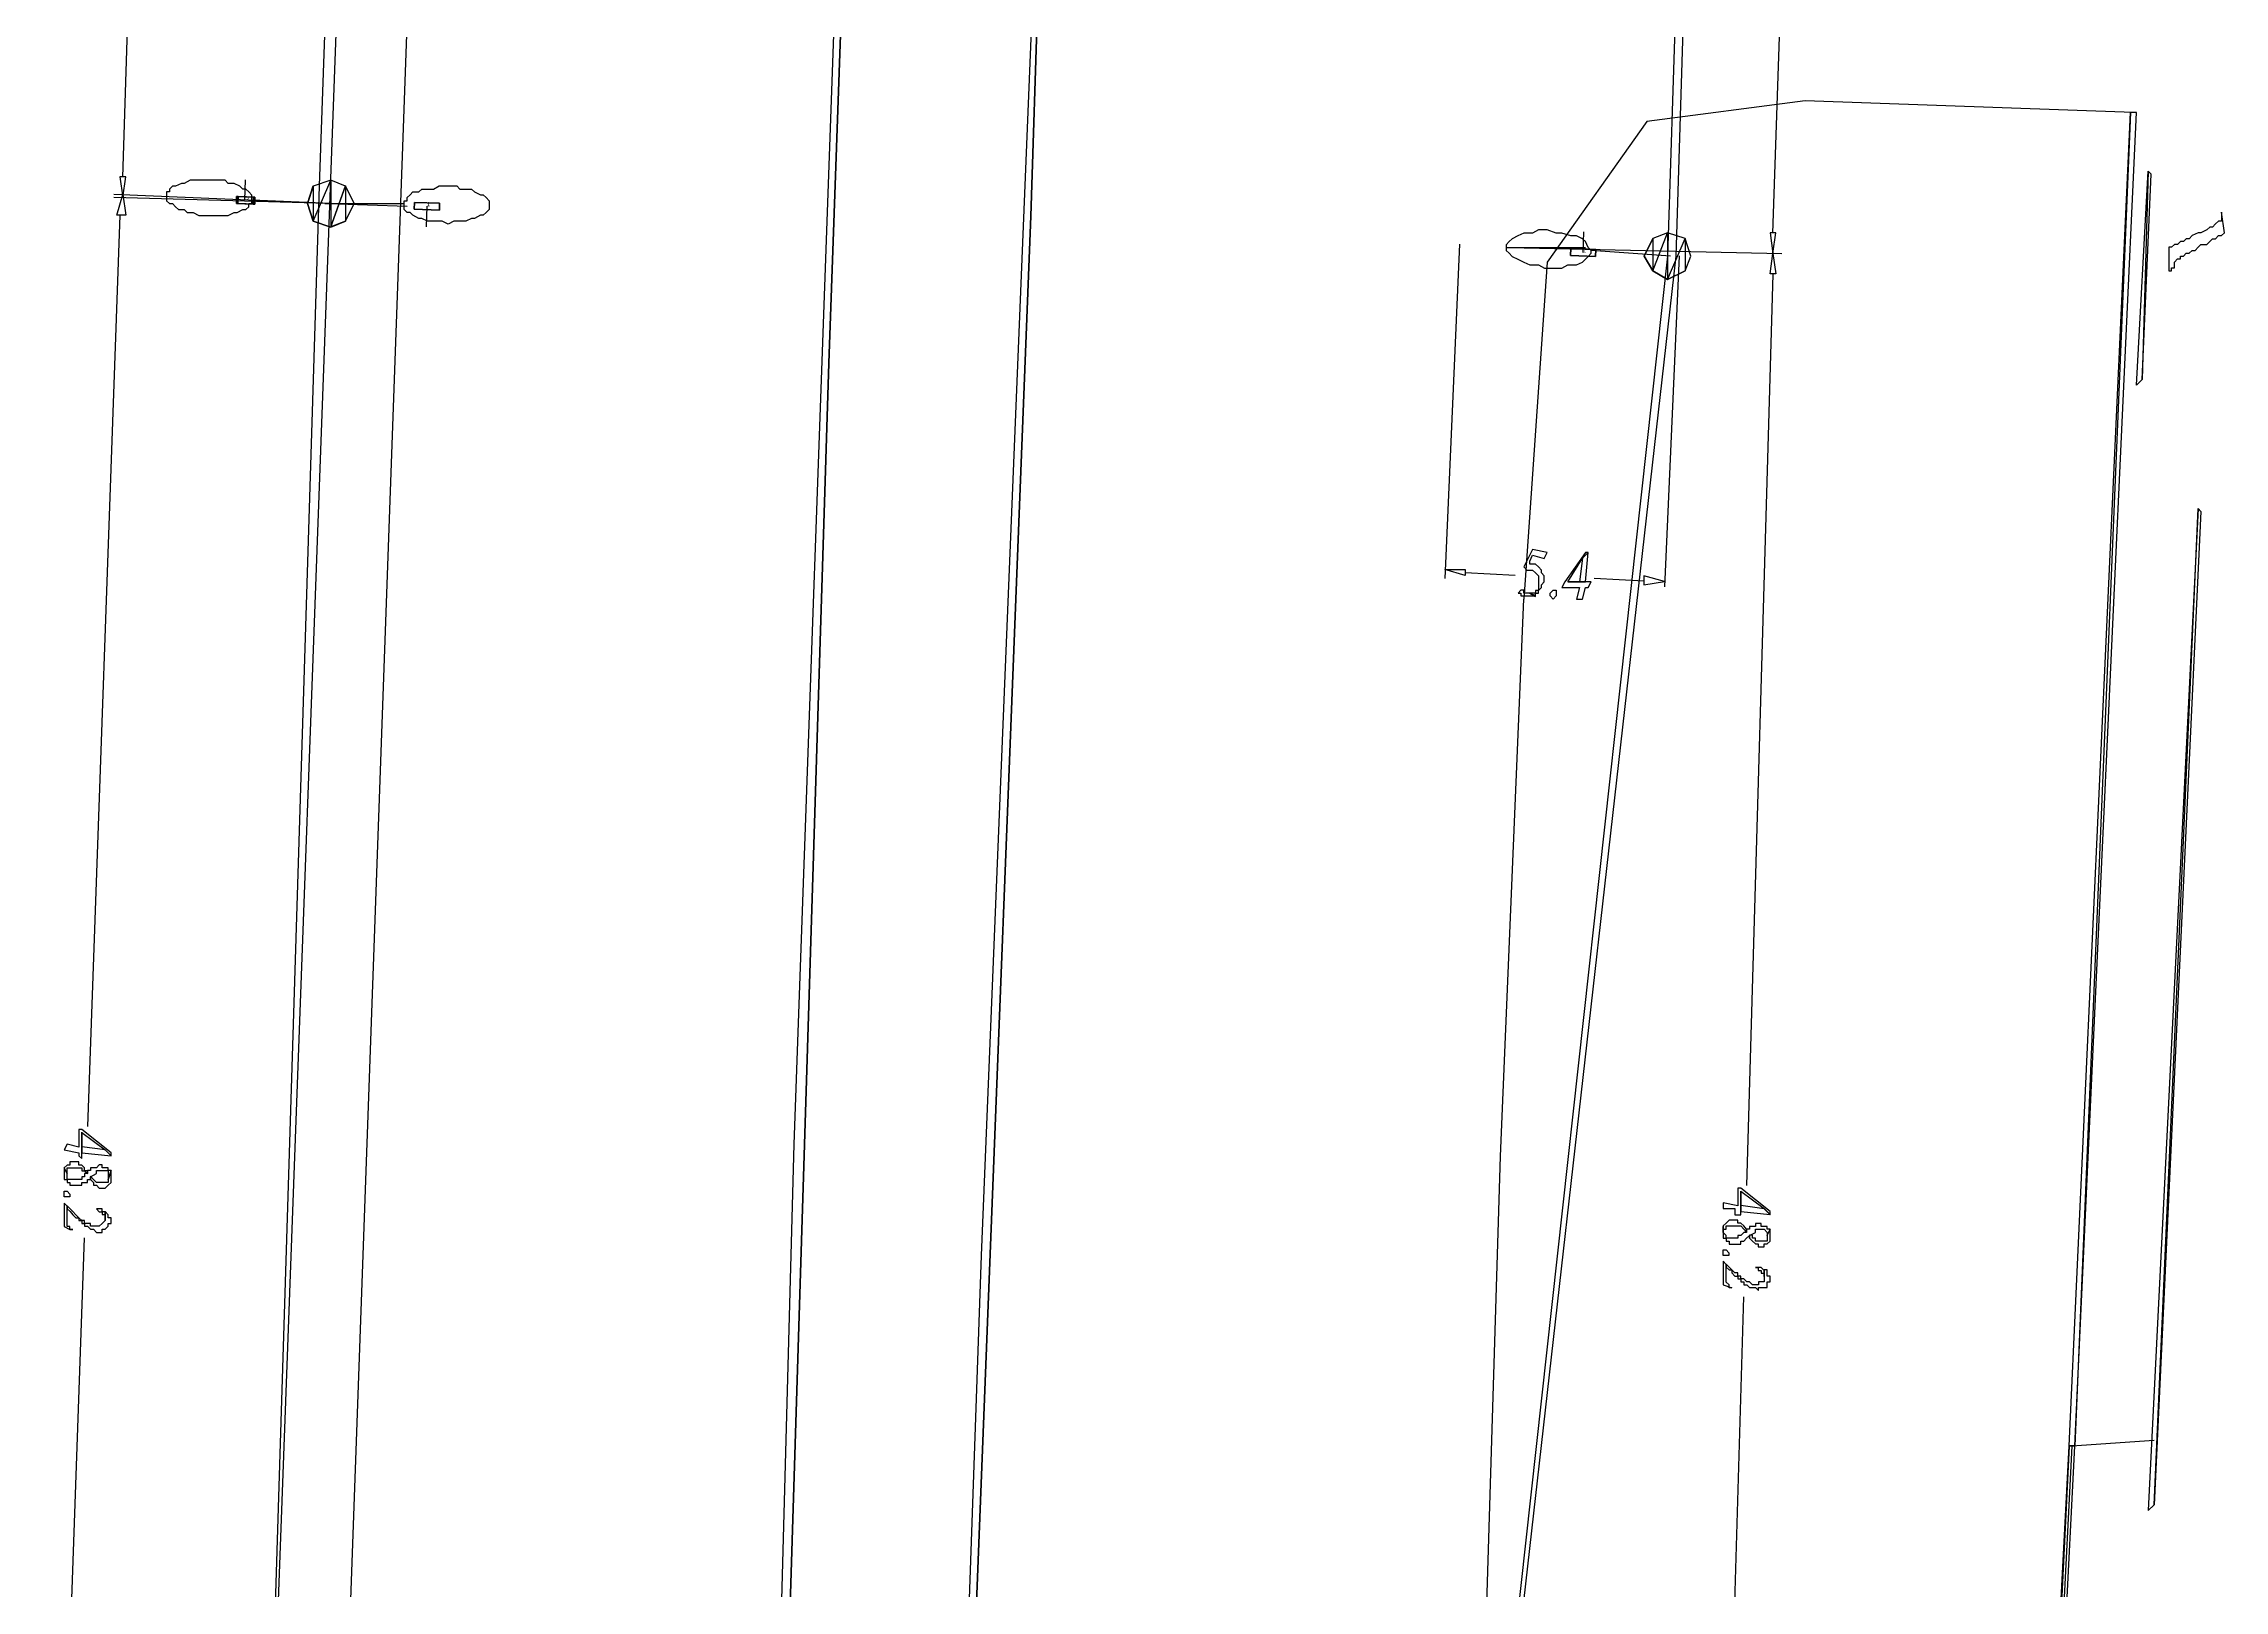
# Model space of a CAD drawing. Extents: x 212106 to 638151, y -1311344 to 1260505.
# Drawn here: x 289176 to 342317, y -56109 to -18412 of the extents above; entities that cross this region are included whole.
import ezdxf

# ---------------------------------------------------------------- set-up
doc = ezdxf.new("R2010")
doc.units = 0
doc.header["$MEASUREMENT"] = 0
for name, color, linetype in [('at_Entity', 7, 'Continuous'), ('DLXLUM01', 3, 'Continuous'), ('DLXLUM02', 6, 'Continuous'), ('DLXLUMEX', 2, 'Continuous'), ('DLXSCENE', 7, 'Continuous')]:
    doc.layers.add(name, color=color, linetype=linetype)

# ---------------------------------------------------------------- blocks, each defined once
blk = doc.blocks.new('*U139')
for p, q in [((-302, 95), (-308, -75)), ((-308, -75), (-302, 95)), ((-302, 95), (-308, -75)), ((-308, -75), (-302, 95)), ((308, 75), (-302, 95)), ((308, 75), (-302, 95)), ((-302, 95), (-302, 95)), ((-302, 95), (308, 75)), ((-302, 95), (-302, 95)), ((-302, 95), (308, 75)), ((302, -95), (308, 75)), ((308, 75), (302, -95)), ((302, -95), (308, 75)), ((308, 75), (302, -95)), ((308, 75), (308, 75)), ((308, 75), (308, 75)), ((-308, -75), (302, -95)), ((-308, -75), (302, -95)), ((302, -95), (-308, -75)), ((-308, -75), (-308, -75)), ((-308, -75), (-308, -75)), ((302, -95), (-308, -75)), ((302, -95), (302, -95)), ((302, -95), (302, -95))]:
    blk.add_line(p, q)
at = {"color": 1}
blk.add_line((0, 0), (-16, -500), dxfattribs=at)
at = {"layer": 'DLXLUMEX', "color": 7}
blk.add_text('1', height=100, dxfattribs=at).set_placement((0, 0))
blk = doc.blocks.new('*U140')
for p, q in [((-241, 93), (-246, -77)), ((-246, -77), (-241, 93)), ((-201, 92), (-241, 93)), ((168, 79), (-241, 93)), ((-241, 93), (-201, 92)), ((-241, 93), (168, 79)), ((-201, 92), (-207, -78)), ((-207, -78), (-201, 92)), ((207, 78), (-201, 92)), ((-201, 92), (207, 78)), ((162, -91), (168, 79)), ((168, 79), (162, -91)), ((207, 78), (168, 79)), ((168, 79), (207, 78)), ((201, -92), (207, 78)), ((207, 78), (201, -92)), ((-207, -78), (-246, -77)), ((-246, -77), (162, -91)), ((-246, -77), (-207, -78)), ((162, -91), (-246, -77)), ((-207, -78), (201, -92)), ((201, -92), (-207, -78)), ((162, -91), (201, -92)), ((201, -92), (162, -91))]:
    blk.add_line(p, q)
at = {"color": 1}
blk.add_line((-39, 1), (-22, 501), dxfattribs=at)
at = {"layer": 'DLXLUMEX', "color": 7}
blk.add_text('2', height=100, dxfattribs=at).set_placement((0, 0))
blk = doc.blocks.new('*U163')
for p, q in [((-301, 97), (-308, -73)), ((-301, 97), (-308, -73)), ((-308, -73), (-301, 97)), ((-308, -73), (-301, 97)), ((308, 73), (-301, 97)), ((-301, 97), (-301, 97)), ((308, 73), (-301, 97)), ((-301, 97), (-301, 97)), ((-301, 97), (308, 73)), ((-301, 97), (308, 73)), ((301, -97), (308, 73)), ((301, -97), (308, 73)), ((308, 73), (301, -97)), ((308, 73), (301, -97)), ((308, 73), (308, 73)), ((308, 73), (308, 73)), ((-308, -73), (301, -97)), ((-308, -73), (301, -97)), ((301, -97), (-308, -73)), ((-308, -73), (-308, -73)), ((-308, -73), (-308, -73)), ((301, -97), (-308, -73)), ((301, -97), (301, -97)), ((301, -97), (301, -97))]:
    blk.add_line(p, q)
at = {"color": 1}
blk.add_line((0, 0), (20, 500), dxfattribs=at)
at = {"layer": 'DLXLUMEX', "color": 7}
blk.add_text('1', height=100, dxfattribs=at).set_placement((0, 0))
blk = doc.blocks.new('*U97')
for p, q in [((-42680, 13036), (-44695, -51212)), ((-44695, -51212), (-42680, 13036)), ((-49620, -54794), (-47381, 8335)), ((-47381, 8335), (-49620, -54794)), ((-60468, -5763), (-62039, -50476)), ((-28969, -52191), (-27540, -5684)), ((-62039, -50476), (-63540, -99049)), ((-44695, -51212), (-46933, -108409)), ((-46933, -108409), (-44695, -51212)), ((-34396, -100112), (-28969, -52191)), ((-51400, -112200), (-49620, -54794)), ((-49620, -54794), (-51400, -112200))]:
    blk.add_line(p, q)

msp = doc.modelspace()

# ---------------------------------------------------------------- linework, layer by layer
at = {"layer": 'at_Entity', "color": 1}
for p, q in [((303390, 174330), (289176, -211448)), ((330246, 22912), (328746, -23590)), ((328746, -23590), (323461, -71522))]:
    msp.add_line(p, q, dxfattribs=at)
at = {"layer": 'at_Entity', "color": 0}
for p, q in [((309961, 24911), (307461, -45232)), ((295176, -97595), (299247, 15690)), ((291104, -21667), (291746, -1094)), ((331316, -23028), (332031, -1666)), ((312032, -47946), (313604, -9310)), ((332103, -19809), (328246, -20313)), ((340103, -20094), (332103, -19809)), ((338532, -52589), (340032, -20088)), ((340032, -20088), (338675, -52589)), ((338675, -52589), (340175, -20088)), ((340032, -20088), (338675, -52589)), ((340175, -20088), (340032, -20088)), ((328246, -20313), (325817, -23738)), ((291176, -21660), (291034, -21660)), ((291034, -21660), (291105, -22164)), ((291105, -22164), (291176, -21660)), ((292746, -21741), (292604, -21817)), ((292889, -21741), (292746, -21741)), ((293032, -21741), (292889, -21741)), ((293175, -21741), (293032, -21741)), ((293317, -21741), (293175, -21741)), ((293461, -21741), (293317, -21741)), ((293603, -21741), (293461, -21741)), ((293675, -21817), (293603, -21741)), ((296175, -21741), (295746, -21884)), ((296175, -21741), (295746, -21884)), ((295746, -22739), (296175, -21741)), ((295746, -22739), (296175, -21741)), ((296175, -21741), (295746, -21884)), ((296175, -21741), (295746, -21884)), ((296175, -21741), (295746, -21884)), ((295746, -22739), (296175, -21741)), ((295746, -22739), (296175, -21741)), ((296175, -21741), (295746, -21884)), ((296532, -21884), (296175, -21741)), ((296532, -21884), (296175, -21741)), ((296175, -21741), (296175, -22882)), ((296175, -21741), (296175, -22882)), ((296532, -21884), (296175, -21741)), ((296532, -21884), (296175, -21741)), ((296532, -21884), (296175, -21741)), ((296175, -21741), (296175, -22882)), ((296175, -21741), (296175, -22882)), ((296532, -21884), (296175, -21741)), ((340174, -26737), (340460, -21520)), ((340174, -26737), (340460, -21520)), ((340460, -21520), (340317, -26595)), ((340460, -21520), (340317, -26595)), ((340460, -21520), (340317, -26595)), ((340460, -21520), (340317, -26595)), ((340317, -26595), (340532, -21596)), ((340317, -26595), (340532, -21596)), ((340532, -21596), (340460, -21520)), ((340532, -21596), (340460, -21520)), ((296103, -22312), (290889, -22165)), ((296104, -22309), (290890, -22091)), ((290962, -22594), (291105, -22091)), ((291105, -22091), (291176, -22594)), ((292247, -22026), (292174, -22026)), ((292174, -22026), (292174, -22102)), ((292174, -22102), (292174, -22169)), ((292174, -22102), (292174, -22102)), ((292174, -22169), (292174, -22245)), ((292174, -22245), (292247, -22312)), ((292318, -21884), (292247, -21960)), ((292247, -21960), (292247, -22026)), ((292247, -22312), (292318, -22312)), ((292389, -21884), (292318, -21884)), ((292318, -22312), (292389, -22388)), ((292532, -21817), (292389, -21884)), ((292604, -21817), (292532, -21817)), ((293818, -21817), (293675, -21817)), ((293961, -21884), (293818, -21817)), ((294032, -21960), (293961, -21884)), ((294103, -21960), (294032, -21960)), ((294175, -22026), (294103, -21960)), ((294247, -22102), (294175, -22026)), ((294175, -22388), (294175, -22312)), ((294175, -22312), (294247, -22312)), ((294247, -22169), (294247, -22102)), ((294247, -22245), (294247, -22169)), ((294247, -22312), (294247, -22245)), ((296176, -22306), (294248, -22230)), ((295603, -22309), (295747, -21881)), ((295603, -22309), (295747, -21881)), ((295746, -21884), (295603, -22312)), ((295746, -21884), (295603, -22312)), ((295746, -21884), (295603, -22312)), ((295746, -21884), (295603, -22312)), ((295747, -22736), (295603, -22309)), ((295747, -22736), (295603, -22309)), ((295603, -22312), (295746, -22739)), ((295603, -22312), (295746, -22739)), ((295603, -22312), (295746, -22739)), ((295603, -22312), (295746, -22739)), ((295746, -21884), (295746, -22739)), ((295746, -21884), (295746, -22739)), ((295747, -21881), (295747, -22736)), ((295747, -21881), (295747, -22736)), ((296032, -22312), (297961, -22312)), ((296105, -22306), (298033, -22373)), ((296175, -22879), (296533, -21881)), ((296175, -22879), (296533, -21881)), ((296175, -22882), (296532, -21884)), ((296175, -22882), (296532, -21884)), ((296747, -22312), (296532, -21884)), ((296747, -22312), (296532, -21884)), ((296747, -22312), (296532, -21884)), ((296747, -22312), (296532, -21884)), ((296532, -22739), (296747, -22312)), ((296532, -22739), (296747, -22312)), ((296532, -22739), (296747, -22312)), ((296532, -22739), (296747, -22312)), ((296746, -22309), (296533, -21881)), ((296533, -21881), (296533, -22736)), ((296533, -21881), (296533, -22736)), ((296746, -22309), (296533, -21881)), ((296533, -21881), (296533, -22736)), ((296533, -21881), (296533, -22736)), ((296533, -22736), (296746, -22309)), ((296533, -22736), (296746, -22309)), ((297960, -22309), (297960, -22242)), ((297960, -22242), (298033, -22242)), ((297960, -22385), (297960, -22309)), ((298033, -22166), (298104, -22100)), ((298033, -22242), (298033, -22166)), ((298104, -22100), (298175, -22024)), ((298175, -22024), (298318, -22024)), ((298318, -22024), (298389, -21957)), ((298389, -21957), (298532, -21957)), ((298532, -21957), (298675, -21957)), ((298675, -21957), (298818, -21881)), ((298818, -21881), (298961, -21881)), ((298961, -21881), (299103, -21881)), ((299103, -21881), (299247, -21881)), ((299247, -21881), (299318, -21957)), ((299318, -21957), (299461, -21957)), ((299461, -21957), (299604, -21957)), ((299604, -21957), (299675, -22024)), ((299675, -22024), (299818, -22100)), ((299818, -22100), (299889, -22100)), ((299889, -22100), (299960, -22166)), ((299960, -22166), (300033, -22242)), ((300033, -22242), (300033, -22309)), ((300033, -22309), (300033, -22385)), ((291033, -22594), (290248, -44803)), ((291176, -22594), (290962, -22594)), ((292389, -22388), (292460, -22454)), ((292460, -22454), (292604, -22454)), ((292604, -22454), (292675, -22530)), ((292675, -22530), (292818, -22530)), ((292818, -22530), (292960, -22597)), ((292960, -22597), (293104, -22597)), ((293104, -22597), (293246, -22597)), ((293246, -22597), (293389, -22597)), ((293389, -22597), (293532, -22597)), ((293532, -22597), (293675, -22597)), ((293675, -22597), (293818, -22530)), ((293818, -22530), (293889, -22530)), ((293889, -22530), (294032, -22454)), ((294032, -22454), (294103, -22454)), ((294103, -22454), (294175, -22388)), ((295746, -22739), (296175, -22882)), ((296175, -22882), (295746, -22739)), ((295746, -22739), (296175, -22882)), ((295746, -22739), (296175, -22882)), ((296175, -22882), (295746, -22739)), ((295746, -22739), (296175, -22882)), ((296533, -22736), (296175, -22879)), ((296533, -22736), (296175, -22879)), ((296175, -22882), (296532, -22739)), ((296175, -22882), (296532, -22739)), ((296175, -22882), (296532, -22739)), ((296175, -22882), (296532, -22739)), ((297960, -22451), (297960, -22385)), ((298033, -22527), (297960, -22451)), ((298104, -22527), (298033, -22527)), ((298175, -22594), (298104, -22527)), ((298318, -22670), (298175, -22594)), ((298389, -22670), (298318, -22670)), ((298532, -22736), (298389, -22670)), ((298675, -22736), (298532, -22736)), ((298818, -22736), (298675, -22736)), ((298890, -22736), (298818, -22736)), ((299032, -22812), (298890, -22736)), ((299175, -22736), (299032, -22812)), ((299318, -22736), (299175, -22736)), ((299461, -22736), (299318, -22736)), ((299604, -22670), (299461, -22736)), ((299675, -22670), (299604, -22670)), ((299818, -22594), (299675, -22670)), ((299889, -22594), (299818, -22594)), ((299960, -22527), (299889, -22594)), ((300033, -22451), (299960, -22527)), ((300033, -22385), (300033, -22451)), ((300033, -22385), (300033, -22385)), ((342102, -22806), (342031, -22882)), ((342174, -22740), (342102, -22806)), ((342102, -22806), (342102, -22806)), ((342246, -22740), (342174, -22740)), ((342174, -22740), (342174, -22740)), ((342317, -23025), (342246, -22521)), ((342246, -22521), (342246, -22521)), ((342246, -22521), (342246, -22597)), ((342246, -22597), (342246, -22664)), ((342246, -22664), (342246, -22740)), ((296175, -22882), (296175, -22882)), ((296175, -22882), (296175, -22882)), ((296175, -22882), (296175, -22882)), ((323675, -23302), (323318, -31445)), ((324889, -23237), (324817, -23313)), ((324817, -23313), (324817, -23379)), ((324817, -23379), (324817, -23455)), ((324817, -23379), (324817, -23379)), ((324817, -23380), (326746, -23380)), ((324888, -23380), (331532, -23527)), ((324960, -23171), (324889, -23237)), ((325103, -23095), (324960, -23171)), ((325245, -23028), (325103, -23095)), ((325460, -23028), (325245, -23028)), ((325602, -22952), (325460, -23028)), ((325817, -22952), (325602, -22952)), ((326032, -23028), (325817, -22952)), ((326174, -23028), (326032, -23028)), ((326389, -23095), (326174, -23028)), ((326531, -23095), (326389, -23095)), ((326674, -23171), (326531, -23095)), ((326746, -23237), (326674, -23171)), ((326817, -23379), (326746, -23237)), ((326889, -23455), (326817, -23379)), ((328175, -23589), (328389, -23162)), ((328175, -23589), (328389, -23162)), ((328388, -23165), (328175, -23592)), ((328388, -23165), (328175, -23592)), ((328388, -23165), (328175, -23592)), ((328388, -23165), (328175, -23592)), ((328746, -23022), (328388, -23165)), ((328746, -23022), (328388, -23165)), ((328388, -23952), (328746, -23022)), ((328388, -23952), (328746, -23022)), ((328746, -23022), (328388, -23165)), ((328746, -23022), (328388, -23165)), ((328746, -23022), (328388, -23165)), ((328388, -23952), (328746, -23022)), ((328388, -23952), (328746, -23022)), ((328746, -23022), (328388, -23165)), ((328388, -23165), (328388, -23952)), ((328388, -23165), (328388, -23952)), ((328389, -23162), (328389, -23950)), ((328389, -23162), (328389, -23950)), ((329174, -23165), (328746, -23022)), ((329174, -23165), (328746, -23022)), ((328746, -23022), (328746, -24161)), ((328746, -23022), (328746, -24161)), ((329174, -23165), (328746, -23022)), ((329174, -23165), (328746, -23022)), ((329174, -23165), (328746, -23022)), ((328746, -23022), (328746, -24161)), ((328746, -23022), (328746, -24161)), ((329174, -23165), (328746, -23022)), ((328746, -24159), (329175, -23162)), ((328746, -24159), (329175, -23162)), ((328746, -24161), (329174, -23165)), ((328746, -24161), (329174, -23165)), ((329317, -23592), (329174, -23165)), ((329317, -23592), (329174, -23165)), ((329317, -23592), (329174, -23165)), ((329317, -23592), (329174, -23165)), ((329317, -23589), (329175, -23162)), ((329175, -23162), (329175, -23950)), ((329175, -23162), (329175, -23950)), ((329317, -23589), (329175, -23162)), ((329175, -23162), (329175, -23950)), ((329175, -23162), (329175, -23950)), ((331388, -23022), (331246, -23022)), ((331246, -23022), (331317, -23525)), ((331317, -23525), (331388, -23022)), ((341031, -23376), (340960, -23376)), ((340960, -23376), (340960, -23946)), ((341103, -23310), (341031, -23376)), ((341174, -23310), (341103, -23310)), ((341103, -23310), (341103, -23310)), ((341246, -23234), (341174, -23310)), ((341317, -23234), (341246, -23234)), ((341388, -23167), (341317, -23234)), ((341460, -23167), (341388, -23167)), ((341531, -23091), (341460, -23167)), ((341674, -23025), (341531, -23091)), ((341603, -23452), (341674, -23376)), ((341745, -23025), (341674, -23025)), ((341674, -23025), (341674, -23025)), ((341674, -23376), (341745, -23310)), ((341889, -22949), (341745, -23025)), ((341745, -23310), (341889, -23310)), ((341960, -22882), (341889, -22949)), ((341889, -23310), (341960, -23234)), ((342031, -22882), (341960, -22882)), ((341960, -23234), (342031, -23167)), ((342031, -23167), (342102, -23167)), ((342102, -23167), (342174, -23091)), ((342174, -23091), (342246, -23091)), ((342246, -23091), (342317, -23025)), ((324817, -23455), (324889, -23522)), ((324888, -23383), (331531, -23525)), ((324889, -23522), (324960, -23598)), ((324960, -23598), (325103, -23664)), ((325103, -23664), (325245, -23740)), ((325245, -23740), (325389, -23807)), ((325817, -23738), (325246, -31948)), ((325389, -23807), (325602, -23807)), ((325602, -23807), (325746, -23883)), ((325746, -23883), (325960, -23883)), ((325960, -23883), (326174, -23883)), ((326174, -23883), (326317, -23807)), ((326317, -23807), (326531, -23807)), ((326531, -23807), (326674, -23740)), ((326674, -23740), (326746, -23664)), ((326746, -23664), (326817, -23598)), ((326817, -23598), (326889, -23522)), ((328817, -23595), (326888, -23453)), ((326889, -23522), (326889, -23455)), ((328389, -23950), (328175, -23589)), ((328389, -23950), (328175, -23589)), ((328175, -23592), (328388, -23952)), ((328175, -23592), (328388, -23952)), ((328175, -23592), (328388, -23952)), ((328175, -23592), (328388, -23952)), ((329032, -23586), (328676, -31654)), ((329174, -23952), (329317, -23592)), ((329174, -23952), (329317, -23592)), ((329174, -23952), (329317, -23592)), ((329174, -23952), (329317, -23592)), ((329175, -23950), (329317, -23589)), ((329175, -23950), (329317, -23589)), ((331246, -24026), (331317, -23523)), ((331317, -23523), (331388, -24026)), ((341031, -23946), (341031, -23879)), ((341031, -23879), (341103, -23879)), ((341103, -23737), (341174, -23661)), ((341103, -23804), (341103, -23737)), ((341103, -23879), (341103, -23804)), ((341174, -23661), (341246, -23661)), ((341246, -23661), (341246, -23595)), ((341246, -23595), (341317, -23595)), ((341246, -23661), (341246, -23661)), ((341317, -23595), (341388, -23519)), ((341388, -23519), (341388, -23519)), ((341388, -23519), (341460, -23519)), ((341460, -23519), (341531, -23452)), ((341531, -23452), (341603, -23452)), ((328388, -23952), (328746, -24161)), ((328746, -24161), (328388, -23952)), ((328388, -23952), (328746, -24161)), ((328388, -23952), (328746, -24161)), ((328746, -24161), (328388, -23952)), ((328388, -23952), (328746, -24161)), ((329175, -23950), (328746, -24159)), ((329175, -23950), (328746, -24159)), ((328746, -24161), (329174, -23952)), ((328746, -24161), (329174, -23952)), ((328746, -24161), (329174, -23952)), ((328746, -24161), (329174, -23952)), ((328746, -24161), (328746, -24161)), ((328746, -24161), (328746, -24161)), ((328746, -24161), (328746, -24161)), ((331317, -24028), (330674, -46238)), ((331388, -24026), (331246, -24026)), ((340960, -23946), (341031, -23946)), ((340317, -26595), (340174, -26737)), ((340317, -26595), (340174, -26737)), ((341674, -29740), (340459, -54164)), ((340602, -54023), (341674, -29740)), ((340602, -54023), (341674, -29740)), ((341674, -29740), (341745, -29815)), ((341745, -29815), (340602, -54023)), ((325459, -30741), (325246, -31166)), ((325816, -30817), (325459, -30741)), ((325745, -30958), (325816, -30817)), ((326745, -30811), (326245, -31529)), ((326674, -30953), (326817, -30811)), ((326817, -30811), (326674, -30953)), ((326817, -30811), (326745, -30811)), ((326745, -31529), (326817, -30811)), ((323818, -31372), (323318, -31230)), ((323318, -31230), (323818, -31230)), ((323818, -31230), (323818, -31372)), ((323819, -31303), (325033, -31369)), ((325246, -31166), (325246, -31166)), ((325246, -31166), (325317, -31242)), ((325317, -31242), (325317, -31242)), ((325317, -31242), (325388, -31242)), ((325388, -31024), (325459, -30883)), ((325388, -31100), (325388, -31024)), ((325459, -31100), (325388, -31100)), ((325388, -31242), (325388, -31242)), ((325388, -31242), (325388, -31242)), ((325388, -31242), (325459, -31242)), ((325459, -30883), (325745, -30958)), ((325531, -31100), (325459, -31100)), ((325459, -31100), (325459, -31100)), ((325459, -31242), (325459, -31242)), ((325459, -31242), (325459, -31242)), ((325459, -31242), (325531, -31308)), ((325603, -31166), (325531, -31100)), ((325531, -31100), (325531, -31100)), ((325531, -31100), (325531, -31100)), ((325531, -31308), (325531, -31308)), ((325531, -31308), (325531, -31308)), ((325531, -31308), (325531, -31308)), ((325531, -31308), (325603, -31383)), ((325674, -31242), (325603, -31166)), ((325603, -31166), (325603, -31166)), ((325603, -31166), (325603, -31166)), ((325603, -31166), (325603, -31166)), ((325674, -31308), (325674, -31242)), ((325674, -31242), (325674, -31242)), ((325674, -31242), (325674, -31242)), ((325745, -31383), (325674, -31308)), ((325674, -31308), (325674, -31308)), ((326317, -31529), (326674, -30953)), ((326674, -30953), (326602, -31529)), ((325175, -31731), (325104, -31806)), ((325104, -31806), (325104, -31806)), ((325104, -31806), (325175, -31806)), ((325175, -31731), (325175, -31731)), ((325175, -31731), (325175, -31731)), ((325247, -31731), (325175, -31731)), ((325175, -31806), (325175, -31872)), ((325175, -31872), (325175, -31872)), ((325175, -31872), (325175, -31872)), ((325175, -31872), (325247, -31872)), ((325247, -31806), (325247, -31731)), ((325247, -31731), (325247, -31731)), ((325247, -31731), (325247, -31731)), ((325319, -31806), (325247, -31806)), ((325247, -31872), (325247, -31872)), ((325247, -31872), (325319, -31872)), ((325389, -31806), (325319, -31806)), ((325319, -31806), (325319, -31806)), ((325319, -31806), (325319, -31806)), ((325319, -31872), (325319, -31872)), ((325319, -31872), (325319, -31872)), ((325319, -31872), (325389, -31872)), ((325459, -31808), (325388, -31808)), ((325388, -31808), (325388, -31808)), ((325388, -31808), (325531, -31884)), ((325533, -31872), (325389, -31806)), ((325389, -31806), (325389, -31806)), ((325389, -31872), (325389, -31872)), ((325389, -31872), (325461, -31872)), ((325531, -31808), (325459, -31808)), ((325459, -31808), (325459, -31808)), ((325459, -31808), (325459, -31808)), ((325461, -31872), (325461, -31872)), ((325461, -31872), (325461, -31872)), ((325461, -31872), (325533, -31872)), ((325603, -31742), (325531, -31742)), ((325531, -31742), (325531, -31742)), ((325531, -31742), (325531, -31808)), ((325531, -31884), (325531, -31808)), ((325531, -31808), (325531, -31808)), ((325531, -31808), (325603, -31808)), ((325603, -31383), (325603, -31383)), ((325603, -31383), (325603, -31383)), ((325603, -31383), (325603, -31459)), ((325603, -31459), (325603, -31459)), ((325603, -31459), (325603, -31459)), ((325603, -31459), (325603, -31525)), ((325603, -31525), (325603, -31525)), ((325603, -31525), (325603, -31601)), ((325603, -31601), (325603, -31601)), ((325603, -31601), (325603, -31667)), ((325603, -31667), (325603, -31667)), ((325603, -31667), (325603, -31742)), ((325603, -31742), (325674, -31667)), ((325603, -31808), (325603, -31742)), ((325603, -31742), (325603, -31742)), ((325603, -31742), (325603, -31742)), ((325674, -31601), (325745, -31525)), ((325674, -31667), (325674, -31601)), ((325674, -31601), (325674, -31601)), ((325674, -31667), (325674, -31667)), ((325674, -31667), (325674, -31667)), ((325674, -31667), (325674, -31667)), ((325745, -31459), (325745, -31383)), ((325745, -31383), (325745, -31383)), ((325745, -31383), (325745, -31383)), ((325745, -31525), (325745, -31459)), ((325745, -31459), (325745, -31459)), ((325745, -31525), (325745, -31525)), ((325890, -31806), (325961, -31731)), ((325890, -31872), (325890, -31806)), ((325890, -31806), (325890, -31806)), ((325890, -31806), (325890, -31806)), ((325890, -31806), (325890, -31806)), ((325961, -31948), (325890, -31872)), ((325890, -31872), (325890, -31872)), ((325890, -31872), (325890, -31872)), ((325890, -31872), (325890, -31872)), ((325961, -31731), (326032, -31731)), ((325961, -31731), (325961, -31731)), ((325961, -31731), (325961, -31731)), ((325961, -31731), (325961, -31731)), ((325961, -31731), (325961, -31731)), ((326032, -31872), (325961, -31948)), ((326032, -31731), (326032, -31806)), ((326032, -31806), (326032, -31806)), ((326032, -31806), (326032, -31806)), ((326032, -31806), (326032, -31872)), ((326032, -31872), (326032, -31872)), ((326032, -31872), (326032, -31872)), ((326032, -31872), (326032, -31872)), ((326032, -31872), (326032, -31872)), ((326245, -31529), (326174, -31671)), ((326174, -31671), (326602, -31671)), ((326745, -31529), (326317, -31529)), ((326602, -31529), (326317, -31529)), ((326317, -31529), (326745, -31529)), ((326602, -31671), (326531, -31954)), ((326674, -31954), (326745, -31671)), ((326889, -31529), (326745, -31529)), ((326745, -31671), (326817, -31671)), ((326817, -31671), (326889, -31529)), ((328175, -31512), (326961, -31445)), ((328174, -31381), (328174, -31599)), ((328674, -31523), (328174, -31381)), ((328174, -31599), (328674, -31523)), ((324674, -45525), (325245, -31952)), ((325961, -31948), (325961, -31948)), ((325961, -31948), (325961, -31948)), ((325961, -31948), (325961, -31948)), ((326531, -31954), (326674, -31954)), ((290105, -44875), (290033, -44875)), ((290033, -44875), (290033, -45306)), ((290819, -45446), (290105, -44875)), ((290105, -45301), (290105, -44945)), ((290105, -44945), (290105, -45441)), ((290105, -45446), (290105, -44950)), ((290105, -44950), (290676, -45371)), ((289748, -45231), (289676, -45371)), ((289676, -45371), (290033, -45446)), ((290033, -45306), (289748, -45231)), ((289889, -45667), (289818, -45667)), ((289818, -45667), (289818, -45742)), ((289961, -45667), (289889, -45667)), ((289889, -45667), (289889, -45667)), ((290033, -45667), (289961, -45667)), ((289961, -45667), (289961, -45667)), ((289961, -45667), (289961, -45667)), ((290033, -45446), (290033, -45521)), ((290033, -45521), (290105, -45586)), ((290033, -45742), (290033, -45667)), ((290676, -45375), (290105, -45301)), ((290105, -45441), (290819, -45516)), ((290105, -45586), (290105, -45446)), ((290676, -45371), (290819, -45521)), ((290819, -45516), (290676, -45375)), ((290819, -45521), (290819, -45446)), ((307461, -45232), (306533, -79371)), ((324174, -62023), (324674, -45525)), ((289747, -45742), (289675, -45807)), ((289675, -45807), (289747, -45957)), ((289747, -45952), (289675, -45811)), ((289675, -45811), (289675, -45811)), ((289675, -45811), (289675, -45811)), ((289675, -45811), (289675, -45877)), ((289675, -45877), (289675, -45877)), ((289675, -45877), (289675, -45952)), ((289675, -45952), (289675, -45952)), ((289675, -45952), (289675, -45952)), ((289675, -45952), (289675, -46027)), ((289675, -46027), (289675, -46027)), ((289675, -46027), (289675, -46027)), ((289675, -46027), (289675, -46092)), ((289675, -46092), (289747, -46092)), ((289818, -45742), (289747, -45742)), ((289747, -45742), (289747, -45742)), ((289747, -45742), (289747, -45742)), ((289747, -45742), (289747, -45742)), ((289747, -45882), (289747, -45807)), ((289747, -45807), (289747, -45807)), ((289747, -45807), (289818, -45807)), ((289747, -45957), (289747, -45882)), ((289747, -45882), (289747, -45882)), ((289747, -45882), (289747, -45882)), ((289747, -46027), (289747, -45952)), ((289747, -45952), (289747, -45952)), ((289747, -45957), (289747, -45957)), ((289747, -46092), (289747, -46027)), ((289747, -46027), (289747, -46027)), ((289747, -46027), (289747, -46027)), ((289818, -46092), (289747, -46092)), ((289747, -46092), (289747, -46167)), ((289747, -46167), (289747, -46167)), ((289747, -46167), (289818, -46167)), ((289818, -45807), (289818, -45807)), ((289818, -45807), (289818, -45807)), ((289818, -45807), (289889, -45807)), ((289889, -46092), (289818, -46092)), ((289818, -46092), (289818, -46092)), ((289818, -46092), (289818, -46092)), ((289818, -46167), (289818, -46167)), ((289818, -46167), (289818, -46232)), ((289818, -46232), (289889, -46232)), ((289889, -45807), (289889, -45807)), ((289889, -45807), (289961, -45807)), ((289961, -46092), (289889, -46092)), ((289889, -46092), (289889, -46092)), ((289889, -46092), (289889, -46092)), ((289889, -46232), (289889, -46232)), ((289889, -46232), (289961, -46232)), ((289961, -45807), (289961, -45807)), ((289961, -45807), (290033, -45807)), ((290032, -46092), (289961, -46092)), ((289961, -46092), (289961, -46092)), ((289961, -46092), (289961, -46092)), ((289961, -46232), (289961, -46232)), ((289961, -46232), (290032, -46232)), ((290105, -46092), (290032, -46092)), ((290032, -46092), (290032, -46092)), ((290032, -46092), (290032, -46092)), ((290032, -46232), (290032, -46232)), ((290032, -46232), (290032, -46232)), ((290032, -46232), (290105, -46232)), ((290104, -45742), (290033, -45742)), ((290033, -45807), (290033, -45807)), ((290033, -45807), (290104, -45807)), ((290176, -45807), (290104, -45742)), ((290104, -45742), (290104, -45742)), ((290104, -45742), (290104, -45742)), ((290104, -45807), (290104, -45807)), ((290104, -45807), (290104, -45882)), ((290104, -45882), (290176, -45882)), ((290176, -46027), (290105, -46027)), ((290105, -46027), (290105, -46027)), ((290105, -46027), (290105, -46092)), ((290105, -46232), (290105, -46167)), ((290105, -46167), (290176, -46167)), ((290105, -46232), (290105, -46232)), ((290176, -45882), (290176, -45807)), ((290176, -45807), (290176, -45807)), ((290176, -45807), (290176, -45807)), ((290247, -45882), (290176, -45882)), ((290176, -45882), (290176, -45882)), ((290176, -45882), (290176, -45882)), ((290176, -45882), (290247, -45957)), ((290247, -45952), (290176, -45952)), ((290176, -45952), (290176, -45952)), ((290176, -45952), (290176, -46027)), ((290176, -46167), (290176, -46167)), ((290176, -46167), (290176, -46167)), ((290176, -46167), (290247, -46167)), ((290319, -45877), (290247, -45877)), ((290247, -45877), (290247, -45877)), ((290247, -45877), (290247, -45952)), ((290247, -45957), (290247, -45882)), ((290247, -46167), (290247, -46092)), ((290247, -46092), (290247, -46092)), ((290247, -46092), (290319, -46092)), ((290390, -45811), (290319, -45811)), ((290319, -45811), (290319, -45877)), ((290319, -45877), (290319, -45877)), ((290319, -46027), (290461, -45952)), ((290391, -46091), (290319, -46017)), ((290319, -46017), (290319, -46091)), ((290319, -46092), (290319, -46027)), ((290319, -46091), (290391, -46166)), ((290319, -46092), (290319, -46092)), ((290319, -46092), (290319, -46092)), ((290461, -45811), (290390, -45811)), ((290390, -45811), (290390, -45811)), ((290390, -45811), (290390, -45811)), ((290462, -46166), (290391, -46091)), ((290391, -46091), (290391, -46091)), ((290391, -46091), (290391, -46091)), ((290391, -46166), (290391, -46166)), ((290391, -46166), (290391, -46166)), ((290391, -46166), (290391, -46232)), ((290391, -46232), (290462, -46232)), ((290533, -45737), (290461, -45811)), ((290461, -45811), (290461, -45811)), ((290461, -45811), (290461, -45811)), ((290461, -45952), (290461, -45877)), ((290461, -45877), (290533, -45877)), ((290461, -45952), (290461, -45952)), ((290533, -46166), (290462, -46166)), ((290462, -46166), (290462, -46166)), ((290462, -46166), (290462, -46166)), ((290462, -46232), (290462, -46232)), ((290462, -46232), (290462, -46232)), ((290462, -46232), (290462, -46232)), ((290462, -46232), (290533, -46307)), ((290604, -45737), (290533, -45737)), ((290533, -45737), (290533, -45737)), ((290533, -45737), (290533, -45737)), ((290533, -45877), (290533, -45877)), ((290533, -45877), (290533, -45877)), ((290533, -45877), (290604, -45877)), ((290605, -46166), (290533, -46166)), ((290533, -46166), (290533, -46166)), ((290604, -45811), (290604, -45737)), ((290675, -45811), (290604, -45811)), ((290604, -45811), (290604, -45811)), ((290604, -45877), (290604, -45877)), ((290604, -45877), (290675, -45877)), ((290676, -46166), (290605, -46166)), ((290605, -46166), (290605, -46166)), ((290605, -46166), (290605, -46166)), ((290747, -45811), (290675, -45811)), ((290675, -45811), (290675, -45811)), ((290675, -45877), (290675, -45877)), ((290675, -45877), (290747, -45877)), ((290747, -46166), (290676, -46166)), ((290676, -46166), (290676, -46166)), ((290676, -46307), (290747, -46232)), ((290747, -45877), (290747, -45811)), ((290819, -45876), (290747, -46091)), ((290818, -45877), (290747, -45877)), ((290747, -45877), (290747, -45877)), ((290747, -45877), (290747, -45877)), ((290747, -45877), (290747, -45952)), ((290747, -46092), (290818, -45877)), ((290747, -45952), (290747, -45952)), ((290747, -45952), (290747, -45952)), ((290747, -45952), (290747, -46027)), ((290747, -46027), (290747, -46027)), ((290747, -46027), (290747, -46092)), ((290747, -46091), (290747, -46091)), ((290747, -46091), (290747, -46091)), ((290747, -46091), (290747, -46091)), ((290747, -46091), (290747, -46166)), ((290747, -46166), (290747, -46166)), ((290747, -46166), (290747, -46166)), ((290747, -46232), (290819, -46166)), ((290747, -46232), (290747, -46232)), ((290747, -46232), (290747, -46232)), ((290747, -46232), (290747, -46232)), ((290819, -45951), (290819, -45876)), ((290819, -46017), (290819, -45951)), ((290819, -45951), (290819, -45951)), ((290819, -46091), (290819, -46017)), ((290819, -46017), (290819, -46017)), ((290819, -46017), (290819, -46017)), ((290819, -46166), (290819, -46091)), ((290819, -46091), (290819, -46091)), ((290819, -46091), (290819, -46091)), ((290819, -46166), (290819, -46166)), ((290819, -46166), (290819, -46166)), ((289747, -46743), (289675, -46668)), ((289675, -46668), (289675, -46668)), ((289675, -46668), (289675, -47238)), ((289676, -46452), (289676, -46377)), ((289676, -46377), (289676, -46377)), ((289676, -46377), (289676, -46377)), ((289676, -46377), (289747, -46377)), ((289676, -46517), (289676, -46452)), ((289676, -46452), (289676, -46452)), ((289676, -46452), (289676, -46452)), ((289747, -46517), (289676, -46517)), ((289676, -46517), (289676, -46517)), ((289676, -46517), (289676, -46517)), ((289676, -46517), (289676, -46517)), ((289747, -46377), (289747, -46377)), ((289747, -46377), (289747, -46377)), ((289747, -46377), (289818, -46452)), ((289818, -46517), (289747, -46517)), ((289747, -46517), (289747, -46517)), ((289747, -46517), (289747, -46517)), ((289819, -46813), (289747, -46738)), ((289747, -46738), (289747, -46813)), ((289747, -46808), (289747, -46743)), ((289747, -46743), (289747, -46743)), ((289747, -46743), (289747, -46743)), ((289818, -46452), (289818, -46517)), ((289818, -46452), (289818, -46452)), ((289818, -46452), (289818, -46452)), ((289818, -46452), (289818, -46452)), ((289818, -46452), (289818, -46452)), ((289818, -46452), (289818, -46452)), ((289818, -46452), (289818, -46452)), ((289818, -46517), (289818, -46517)), ((289818, -46517), (289818, -46517)), ((290533, -46307), (290533, -46307)), ((290533, -46307), (290605, -46307)), ((290605, -46307), (290605, -46307)), ((290605, -46307), (290605, -46307)), ((290605, -46307), (290676, -46307)), ((290676, -46307), (290676, -46307)), ((330460, -46737), (330103, -46662)), ((330103, -46662), (330103, -46803)), ((330532, -46307), (330460, -46307)), ((330460, -46307), (330460, -46737)), ((331246, -46877), (330532, -46307)), ((330532, -46732), (330532, -46377)), ((330532, -46377), (330532, -46873)), ((330532, -46877), (330532, -46382)), ((330532, -46382), (331103, -46803)), ((331103, -46807), (330532, -46732)), ((289675, -47238), (289818, -47313)), ((289747, -47098), (289747, -46808)), ((289747, -46813), (289819, -46878)), ((289747, -47163), (289747, -47098)), ((289747, -47098), (289747, -47098)), ((289747, -47238), (289747, -47163)), ((289747, -47163), (289747, -47163)), ((289747, -47163), (289747, -47163)), ((289818, -47238), (289747, -47238)), ((289818, -47313), (289818, -47238)), ((289818, -47238), (289818, -47238)), ((289890, -46878), (289819, -46813)), ((289819, -46813), (289819, -46813)), ((289819, -46878), (289819, -46878)), ((289819, -46878), (289819, -46878)), ((289819, -46878), (289819, -46878)), ((289819, -46878), (289890, -46953)), ((289961, -46953), (289890, -46878)), ((289890, -46878), (289890, -46878)), ((289890, -46878), (289890, -46878)), ((289890, -46953), (289890, -46953)), ((289890, -46953), (289890, -46953)), ((289890, -46953), (289961, -47028)), ((290033, -47028), (289961, -46953)), ((289961, -46953), (289961, -46953)), ((289961, -46953), (289961, -46953)), ((289961, -47028), (289961, -47028)), ((289961, -47028), (290033, -47028)), ((290104, -47093), (290033, -47028)), ((290033, -47028), (290033, -47028)), ((290033, -47028), (290033, -47028)), ((290033, -47028), (290033, -47028)), ((290033, -47028), (290033, -47093)), ((290033, -47093), (290033, -47093)), ((290033, -47093), (290104, -47093)), ((290176, -47093), (290104, -47093)), ((290104, -47093), (290104, -47093)), ((290104, -47093), (290104, -47093)), ((290104, -47093), (290104, -47168)), ((290104, -47168), (290104, -47168)), ((290104, -47168), (290176, -47168)), ((290176, -47168), (290176, -47093)), ((290176, -47093), (290176, -47093)), ((290247, -47168), (290176, -47168)), ((290176, -47168), (290176, -47233)), ((290176, -47233), (290247, -47233)), ((290318, -47168), (290247, -47168)), ((290247, -47168), (290247, -47168)), ((290247, -47233), (290247, -47233)), ((290247, -47233), (290247, -47233)), ((290247, -47233), (290318, -47308)), ((290318, -47233), (290318, -47168)), ((290390, -47233), (290318, -47233)), ((290461, -47233), (290390, -47233)), ((290390, -47233), (290390, -47233)), ((290390, -47233), (290390, -47233)), ((290390, -47233), (290390, -47233)), ((290533, -47233), (290461, -47233)), ((290461, -47233), (290461, -47233)), ((290533, -46808), (290462, -46808)), ((290462, -46808), (290462, -46808)), ((290462, -46808), (290462, -46808)), ((290462, -46808), (290533, -46883)), ((290604, -46808), (290533, -46808)), ((290533, -46808), (290533, -46808)), ((290533, -46883), (290533, -46883)), ((290533, -46883), (290604, -46883)), ((290604, -47168), (290533, -47233)), ((290533, -47233), (290533, -47233)), ((290604, -46883), (290604, -46808)), ((290676, -46883), (290604, -46883)), ((290604, -46883), (290604, -46883)), ((290604, -46883), (290604, -46948)), ((290604, -46948), (290604, -46948)), ((290604, -46948), (290676, -46948)), ((290675, -47093), (290604, -47168)), ((290604, -47168), (290604, -47168)), ((290604, -47168), (290604, -47168)), ((290604, -47168), (290604, -47168)), ((290747, -46953), (290675, -46878)), ((290675, -46878), (290675, -46878)), ((290675, -46878), (290675, -47093)), ((290675, -47093), (290675, -47093)), ((290675, -47093), (290675, -47093)), ((290675, -47093), (290675, -47093)), ((290675, -47308), (290747, -47233)), ((290676, -47098), (290676, -46883)), ((290676, -46948), (290676, -47023)), ((290676, -47023), (290676, -47023)), ((290676, -47023), (290676, -47098)), ((290747, -47028), (290747, -46953)), ((290747, -46953), (290747, -46953)), ((290747, -46953), (290747, -46953)), ((290818, -47028), (290747, -47028)), ((290747, -47028), (290747, -47028)), ((290747, -47233), (290747, -47168)), ((290747, -47168), (290818, -47168)), ((290747, -47233), (290747, -47233)), ((290747, -47233), (290747, -47233)), ((290818, -47093), (290818, -47028)), ((290818, -47093), (290818, -47093)), ((290818, -47168), (290818, -47093)), ((290818, -47168), (290818, -47168)), ((330103, -46803), (330389, -46803)), ((330175, -47162), (330103, -47227)), ((330103, -47227), (330103, -47377)), ((330103, -47384), (330103, -47243)), ((330103, -47243), (330103, -47243)), ((330103, -47243), (330103, -47243)), ((330103, -47243), (330103, -47309)), ((330246, -47087), (330175, -47162)), ((330175, -47162), (330175, -47162)), ((330175, -47162), (330175, -47162)), ((330175, -47162), (330175, -47162)), ((330175, -47302), (330175, -47227)), ((330175, -47227), (330175, -47227)), ((330175, -47227), (330246, -47227)), ((330318, -47087), (330246, -47087)), ((330246, -47087), (330246, -47087)), ((330246, -47227), (330246, -47227)), ((330246, -47227), (330246, -47227)), ((330246, -47227), (330318, -47227)), ((330389, -47087), (330318, -47087)), ((330318, -47087), (330318, -47087)), ((330318, -47087), (330318, -47087)), ((330318, -47227), (330318, -47227)), ((330318, -47227), (330389, -47227)), ((330389, -46803), (330389, -46952)), ((330389, -46952), (330532, -46952)), ((330461, -47087), (330389, -47087)), ((330389, -47087), (330389, -47087)), ((330389, -47227), (330389, -47227)), ((330389, -47227), (330461, -47227)), ((330461, -47162), (330461, -47087)), ((330532, -47162), (330461, -47162)), ((330461, -47227), (330461, -47227)), ((330461, -47227), (330461, -47227)), ((330461, -47227), (330532, -47227)), ((330532, -46873), (331246, -46947)), ((330532, -46952), (330532, -46877)), ((330603, -47227), (330532, -47162)), ((330532, -47162), (330532, -47162)), ((330532, -47162), (330532, -47162)), ((330532, -47162), (330532, -47162)), ((330532, -47227), (330532, -47227)), ((330532, -47227), (330603, -47302)), ((330675, -47302), (330603, -47227)), ((330603, -47227), (330603, -47227)), ((330603, -47227), (330603, -47227)), ((330817, -47243), (330746, -47243)), ((330746, -47243), (330746, -47309)), ((330888, -47243), (330817, -47243)), ((330817, -47243), (330817, -47243)), ((330817, -47243), (330817, -47243)), ((330817, -47243), (330817, -47243)), ((330960, -47169), (330888, -47169)), ((330888, -47169), (330888, -47169)), ((330888, -47169), (330888, -47243)), ((331031, -47169), (330960, -47169)), ((330960, -47169), (330960, -47169)), ((330960, -47169), (330960, -47169)), ((331031, -47243), (331031, -47169)), ((331103, -47243), (331031, -47243)), ((331103, -46803), (331246, -46952)), ((331246, -46947), (331103, -46807)), ((331174, -47243), (331103, -47243)), ((331103, -47243), (331103, -47243)), ((331174, -47309), (331174, -47243)), ((331174, -47243), (331174, -47243)), ((331246, -46952), (331246, -46877)), ((289390, -69729), (290176, -47520)), ((289818, -47313), (289890, -47313)), ((289890, -47313), (289818, -47313)), ((289818, -47313), (289818, -47313)), ((290318, -47308), (290318, -47308)), ((290318, -47308), (290318, -47308)), ((290318, -47308), (290390, -47308)), ((290390, -47308), (290390, -47308)), ((290390, -47308), (290390, -47308)), ((290390, -47308), (290461, -47383)), ((290461, -47383), (290461, -47383)), ((290461, -47383), (290461, -47383)), ((290461, -47383), (290533, -47383)), ((290533, -47383), (290533, -47383)), ((290533, -47383), (290604, -47383)), ((290604, -47383), (290604, -47308)), ((290604, -47308), (290675, -47308)), ((290675, -47308), (290675, -47308)), ((290675, -47308), (290675, -47308)), ((290675, -47308), (290675, -47308)), ((330102, -47884), (330102, -47809)), ((330102, -47809), (330102, -47809)), ((330102, -47809), (330102, -47809)), ((330102, -47809), (330174, -47809)), ((330103, -47377), (330103, -47302)), ((330103, -47302), (330175, -47302)), ((330103, -47309), (330103, -47309)), ((330103, -47309), (330103, -47384)), ((330103, -47377), (330103, -47377)), ((330174, -47458), (330103, -47384)), ((330103, -47384), (330103, -47384)), ((330103, -47384), (330103, -47384)), ((330103, -47384), (330103, -47384)), ((330103, -47384), (330103, -47458)), ((330103, -47458), (330103, -47458)), ((330103, -47458), (330103, -47458)), ((330103, -47458), (330103, -47524)), ((330103, -47524), (330174, -47524)), ((330174, -47524), (330174, -47458)), ((330174, -47458), (330174, -47458)), ((330174, -47458), (330174, -47458)), ((330246, -47524), (330174, -47524)), ((330174, -47524), (330174, -47524)), ((330174, -47524), (330174, -47524)), ((330174, -47524), (330174, -47599)), ((330174, -47599), (330246, -47599)), ((330174, -47809), (330174, -47809)), ((330174, -47809), (330174, -47809)), ((330174, -47809), (330245, -47884)), ((330175, -47302), (330175, -47302)), ((330317, -47524), (330246, -47524)), ((330246, -47524), (330246, -47524)), ((330246, -47599), (330246, -47599)), ((330246, -47599), (330246, -47673)), ((330246, -47673), (330317, -47673)), ((330388, -47524), (330317, -47524)), ((330317, -47524), (330317, -47524)), ((330317, -47524), (330317, -47524)), ((330317, -47673), (330317, -47673)), ((330317, -47673), (330388, -47673)), ((330460, -47524), (330388, -47524)), ((330388, -47524), (330388, -47524)), ((330388, -47524), (330388, -47524)), ((330388, -47673), (330388, -47673)), ((330388, -47673), (330388, -47673)), ((330388, -47673), (330460, -47673)), ((330531, -47458), (330460, -47458)), ((330460, -47458), (330460, -47524)), ((330460, -47524), (330460, -47524)), ((330460, -47524), (330460, -47524)), ((330460, -47673), (330460, -47673)), ((330460, -47673), (330531, -47673)), ((330603, -47384), (330531, -47458)), ((330531, -47458), (330531, -47458)), ((330531, -47458), (330531, -47458)), ((330531, -47673), (330531, -47599)), ((330531, -47599), (330531, -47599)), ((330531, -47599), (330603, -47599)), ((330603, -47302), (330603, -47302)), ((330603, -47302), (330603, -47302)), ((330603, -47302), (330675, -47377)), ((330674, -47384), (330603, -47384)), ((330603, -47384), (330603, -47384)), ((330603, -47599), (330674, -47524)), ((330603, -47599), (330603, -47599)), ((330603, -47599), (330603, -47599)), ((330746, -47309), (330674, -47309)), ((330674, -47309), (330674, -47309)), ((330674, -47309), (330674, -47309)), ((330674, -47309), (330674, -47384)), ((330674, -47524), (330746, -47458)), ((330674, -47524), (330674, -47524)), ((330674, -47524), (330674, -47524)), ((330675, -47377), (330675, -47302)), ((330817, -47449), (330745, -47449)), ((330745, -47449), (330745, -47523)), ((330745, -47523), (330745, -47523)), ((330745, -47523), (330817, -47598)), ((330746, -47458), (330888, -47384)), ((330746, -47458), (330746, -47458)), ((330746, -47458), (330746, -47524)), ((330746, -47524), (330746, -47458)), ((330817, -47523), (330817, -47449)), ((330888, -47523), (330817, -47523)), ((330817, -47523), (330817, -47523)), ((330817, -47598), (330817, -47598)), ((330817, -47598), (330817, -47598)), ((330817, -47598), (330888, -47663)), ((330888, -47384), (330888, -47309)), ((330888, -47309), (330960, -47309)), ((330888, -47384), (330888, -47384)), ((330888, -47598), (330888, -47523)), ((330959, -47598), (330888, -47598)), ((330888, -47598), (330888, -47598)), ((330888, -47663), (330888, -47663)), ((330888, -47663), (330888, -47663)), ((330888, -47663), (330888, -47663)), ((330888, -47663), (330959, -47663)), ((331031, -47598), (330959, -47598)), ((330959, -47598), (330959, -47598)), ((330959, -47598), (330959, -47598)), ((330959, -47663), (330959, -47738)), ((330959, -47738), (331031, -47738)), ((330960, -47309), (330960, -47309)), ((330960, -47309), (330960, -47309)), ((330960, -47309), (331031, -47309)), ((331031, -47309), (331031, -47309)), ((331031, -47309), (331103, -47309)), ((331102, -47598), (331031, -47598)), ((331031, -47598), (331031, -47598)), ((331031, -47738), (331031, -47738)), ((331031, -47738), (331031, -47738)), ((331031, -47738), (331102, -47738)), ((331174, -47598), (331102, -47598)), ((331102, -47598), (331102, -47598)), ((331102, -47738), (331102, -47663)), ((331102, -47663), (331174, -47663)), ((331103, -47309), (331103, -47309)), ((331103, -47309), (331103, -47309)), ((331103, -47309), (331174, -47384)), ((331245, -47308), (331174, -47449)), ((331246, -47309), (331174, -47309)), ((331174, -47309), (331174, -47309)), ((331174, -47458), (331246, -47309)), ((331174, -47384), (331174, -47384)), ((331174, -47384), (331174, -47384)), ((331174, -47384), (331174, -47458)), ((331174, -47449), (331174, -47523)), ((331174, -47458), (331174, -47458)), ((331174, -47458), (331174, -47458)), ((331174, -47523), (331174, -47523)), ((331174, -47523), (331174, -47523)), ((331174, -47523), (331174, -47598)), ((331174, -47598), (331174, -47598)), ((331174, -47598), (331174, -47598)), ((331174, -47663), (331245, -47598)), ((331174, -47663), (331174, -47663)), ((331174, -47663), (331174, -47663)), ((331174, -47663), (331174, -47663)), ((331245, -47383), (331245, -47308)), ((331245, -47449), (331245, -47383)), ((331245, -47383), (331245, -47383)), ((331245, -47383), (331245, -47383)), ((331245, -47449), (331245, -47449)), ((331245, -47523), (331245, -47449)), ((331245, -47598), (331245, -47523)), ((331245, -47523), (331245, -47523)), ((331245, -47598), (331245, -47598)), ((331245, -47598), (331245, -47598)), ((310319, -96517), (312032, -47946)), ((330102, -47949), (330102, -47884)), ((330102, -47884), (330102, -47884)), ((330102, -47884), (330102, -47884)), ((330174, -47949), (330102, -47949)), ((330102, -47949), (330102, -47949)), ((330102, -47949), (330102, -47949)), ((330102, -47949), (330102, -47949)), ((330175, -48163), (330103, -48088)), ((330103, -48088), (330103, -48088)), ((330103, -48088), (330103, -48658)), ((330245, -47949), (330174, -47949)), ((330174, -47949), (330174, -47949)), ((330174, -47949), (330174, -47949)), ((330247, -48233), (330175, -48158)), ((330175, -48158), (330175, -48233)), ((330175, -48229), (330175, -48163)), ((330175, -48163), (330175, -48163)), ((330175, -48163), (330175, -48163)), ((330175, -48518), (330175, -48229)), ((330175, -48233), (330247, -48298)), ((330245, -47884), (330245, -47949)), ((330245, -47884), (330245, -47884)), ((330245, -47884), (330245, -47884)), ((330245, -47884), (330245, -47884)), ((330245, -47884), (330245, -47884)), ((330245, -47884), (330245, -47884)), ((330245, -47884), (330245, -47884)), ((330245, -47949), (330245, -47949)), ((330245, -47949), (330245, -47949)), ((330318, -48298), (330247, -48233)), ((330247, -48233), (330247, -48233)), ((330247, -48298), (330247, -48298)), ((330247, -48298), (330247, -48298)), ((330247, -48298), (330247, -48298)), ((330247, -48298), (330318, -48298)), ((330390, -48373), (330318, -48298)), ((330318, -48298), (330318, -48298)), ((330318, -48298), (330318, -48298)), ((330318, -48298), (330318, -48373)), ((330960, -48240), (330888, -48240)), ((330888, -48240), (330888, -48240)), ((330888, -48240), (330888, -48240)), ((330888, -48240), (330960, -48240)), ((331031, -48240), (330960, -48240)), ((330960, -48240), (330960, -48240)), ((330960, -48240), (330960, -48314)), ((330960, -48314), (331031, -48314)), ((331103, -48314), (331031, -48240)), ((331031, -48240), (331031, -48240)), ((331031, -48314), (331031, -48314)), ((331031, -48314), (331031, -48380)), ((331175, -48298), (331103, -48298)), ((331103, -48298), (331103, -48298)), ((331103, -48298), (331103, -48448)), ((331103, -48455), (331103, -48314)), ((331175, -48373), (331175, -48298)), ((330103, -48658), (330318, -48733)), ((330175, -48593), (330175, -48518)), ((330175, -48518), (330175, -48518)), ((330246, -48658), (330175, -48593)), ((330175, -48593), (330175, -48593)), ((330175, -48593), (330175, -48593)), ((330246, -48733), (330246, -48658)), ((330246, -48658), (330246, -48658)), ((330246, -48658), (330246, -48658)), ((330318, -48733), (330246, -48733)), ((330246, -48733), (330246, -48733)), ((330318, -48373), (330318, -48373)), ((330318, -48373), (330390, -48448)), ((330461, -48373), (330390, -48373)), ((330390, -48373), (330390, -48373)), ((330390, -48373), (330390, -48373)), ((330390, -48448), (330390, -48448)), ((330390, -48448), (330461, -48448)), ((330461, -48448), (330461, -48373)), ((330533, -48448), (330461, -48448)), ((330461, -48448), (330461, -48448)), ((330461, -48448), (330461, -48448)), ((330461, -48448), (330461, -48513)), ((330461, -48513), (330461, -48513)), ((330461, -48513), (330533, -48513)), ((330533, -48513), (330533, -48448)), ((330604, -48513), (330533, -48513)), ((330533, -48513), (330533, -48513)), ((330533, -48513), (330533, -48588)), ((330533, -48588), (330533, -48588)), ((330533, -48588), (330604, -48588)), ((330676, -48588), (330604, -48513)), ((330604, -48513), (330604, -48513)), ((330604, -48588), (330604, -48663)), ((330604, -48663), (330676, -48663)), ((330747, -48588), (330676, -48588)), ((330676, -48588), (330676, -48588)), ((330676, -48588), (330676, -48588)), ((330676, -48663), (330676, -48663)), ((330676, -48663), (330676, -48663)), ((330676, -48663), (330747, -48728)), ((330818, -48663), (330747, -48588)), ((330747, -48588), (330747, -48588)), ((330747, -48728), (330747, -48728)), ((330747, -48728), (330747, -48728)), ((330747, -48728), (330818, -48728)), ((330890, -48663), (330818, -48663)), ((330818, -48663), (330818, -48663)), ((330818, -48663), (330818, -48663)), ((330818, -48663), (330818, -48663)), ((330818, -48728), (330818, -48728)), ((330818, -48728), (330890, -48728)), ((330961, -48663), (330890, -48663)), ((330890, -48663), (330890, -48663)), ((330890, -48728), (330890, -48728)), ((330890, -48728), (330890, -48728)), ((330890, -48728), (330890, -48728)), ((330890, -48728), (330961, -48803)), ((331032, -48588), (330961, -48588)), ((330961, -48588), (330961, -48663)), ((330961, -48803), (330961, -48728)), ((330961, -48728), (331032, -48728)), ((331031, -48380), (331103, -48380)), ((331103, -48588), (331032, -48588)), ((331032, -48588), (331032, -48588)), ((331032, -48588), (331032, -48588)), ((331032, -48728), (331032, -48728)), ((331032, -48728), (331103, -48728)), ((331103, -48380), (331103, -48380)), ((331103, -48380), (331103, -48455)), ((331103, -48448), (331103, -48513)), ((331103, -48455), (331103, -48455)), ((331103, -48455), (331103, -48455)), ((331103, -48513), (331103, -48513)), ((331103, -48513), (331103, -48513)), ((331103, -48513), (331103, -48588)), ((331103, -48728), (331103, -48728)), ((331103, -48728), (331103, -48728)), ((331103, -48728), (331175, -48728)), ((331175, -48448), (331175, -48373)), ((331175, -48373), (331175, -48373)), ((331246, -48448), (331175, -48448)), ((331175, -48663), (331175, -48588)), ((331175, -48588), (331246, -48588)), ((331175, -48728), (331175, -48663)), ((331175, -48663), (331175, -48663)), ((331175, -48663), (331175, -48663)), ((331246, -48513), (331246, -48448)), ((331246, -48448), (331246, -48448)), ((331246, -48513), (331246, -48513)), ((331246, -48588), (331246, -48513)), ((331246, -48588), (331246, -48588)), ((329959, -71171), (330603, -48952)), ((335745, -106874), (338531, -52594)), ((338602, -52594), (335817, -106876)), ((338531, -52594), (335888, -106874)), ((335888, -106874), (338674, -52594)), ((338531, -52594), (335888, -106874)), ((338674, -52594), (338531, -52594)), ((338675, -52589), (338532, -52589)), ((340602, -52453), (338602, -52594)), ((340459, -54164), (340602, -54023))]:
    msp.add_line(p, q, dxfattribs=at)

# ---------------------------------------------------------------- block references
at = {"layer": 'DLXLUM01'}
for name, p in [('*U139', (298517, -22375)), ('*U163', (326690, -23501))]:
    msp.add_blockref(name, p, dxfattribs=at)
at = {"layer": 'DLXLUM02'}
msp.add_blockref('*U140', (294119, -22232), dxfattribs=at)
at = {"layer": 'DLXSCENE'}
msp.add_blockref('*U97', (357928, 28595), dxfattribs=at)

doc.saveas('drawing.dxf')
